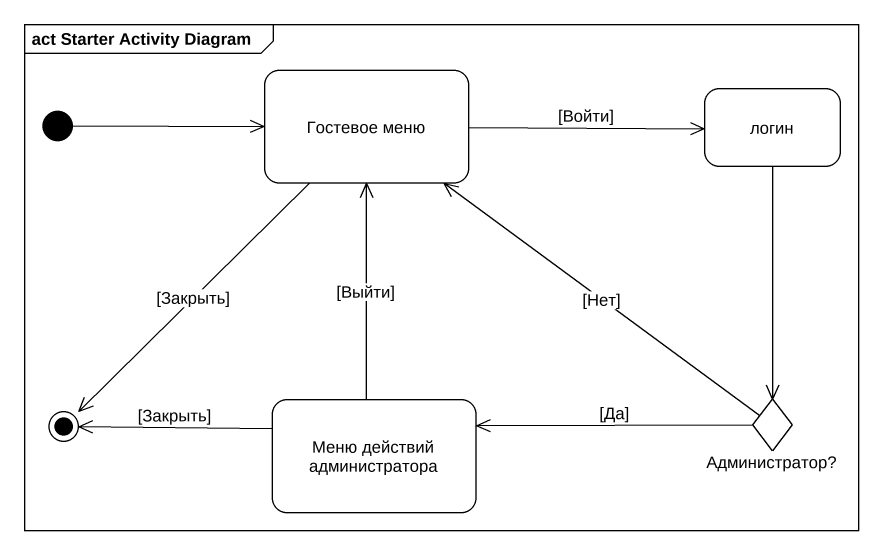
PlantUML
@startuml
mainframe act Starter Activity Diagram
hide empty description
state "Гостевое меню" as Гостевое_меню
state логин
state "Меню действий администратора" as Меню_действий_администратора
state "Администратор?" as Администратор <<choice>>
[*] -right-> Гостевое_меню
Гостевое_меню -right-> логин : [Войти]
логин --> Администратор
Меню_действий_администратора -up-> Гостевое_меню : [Выйти]
Администратор -up-> Гостевое_меню : [Нет]
Администратор -left-> Меню_действий_администратора : [Да]
Гостевое_меню --> [*] : [Закрыть]
Меню_действий_администратора -left-> [*] : [Закрыть]
@enduml
